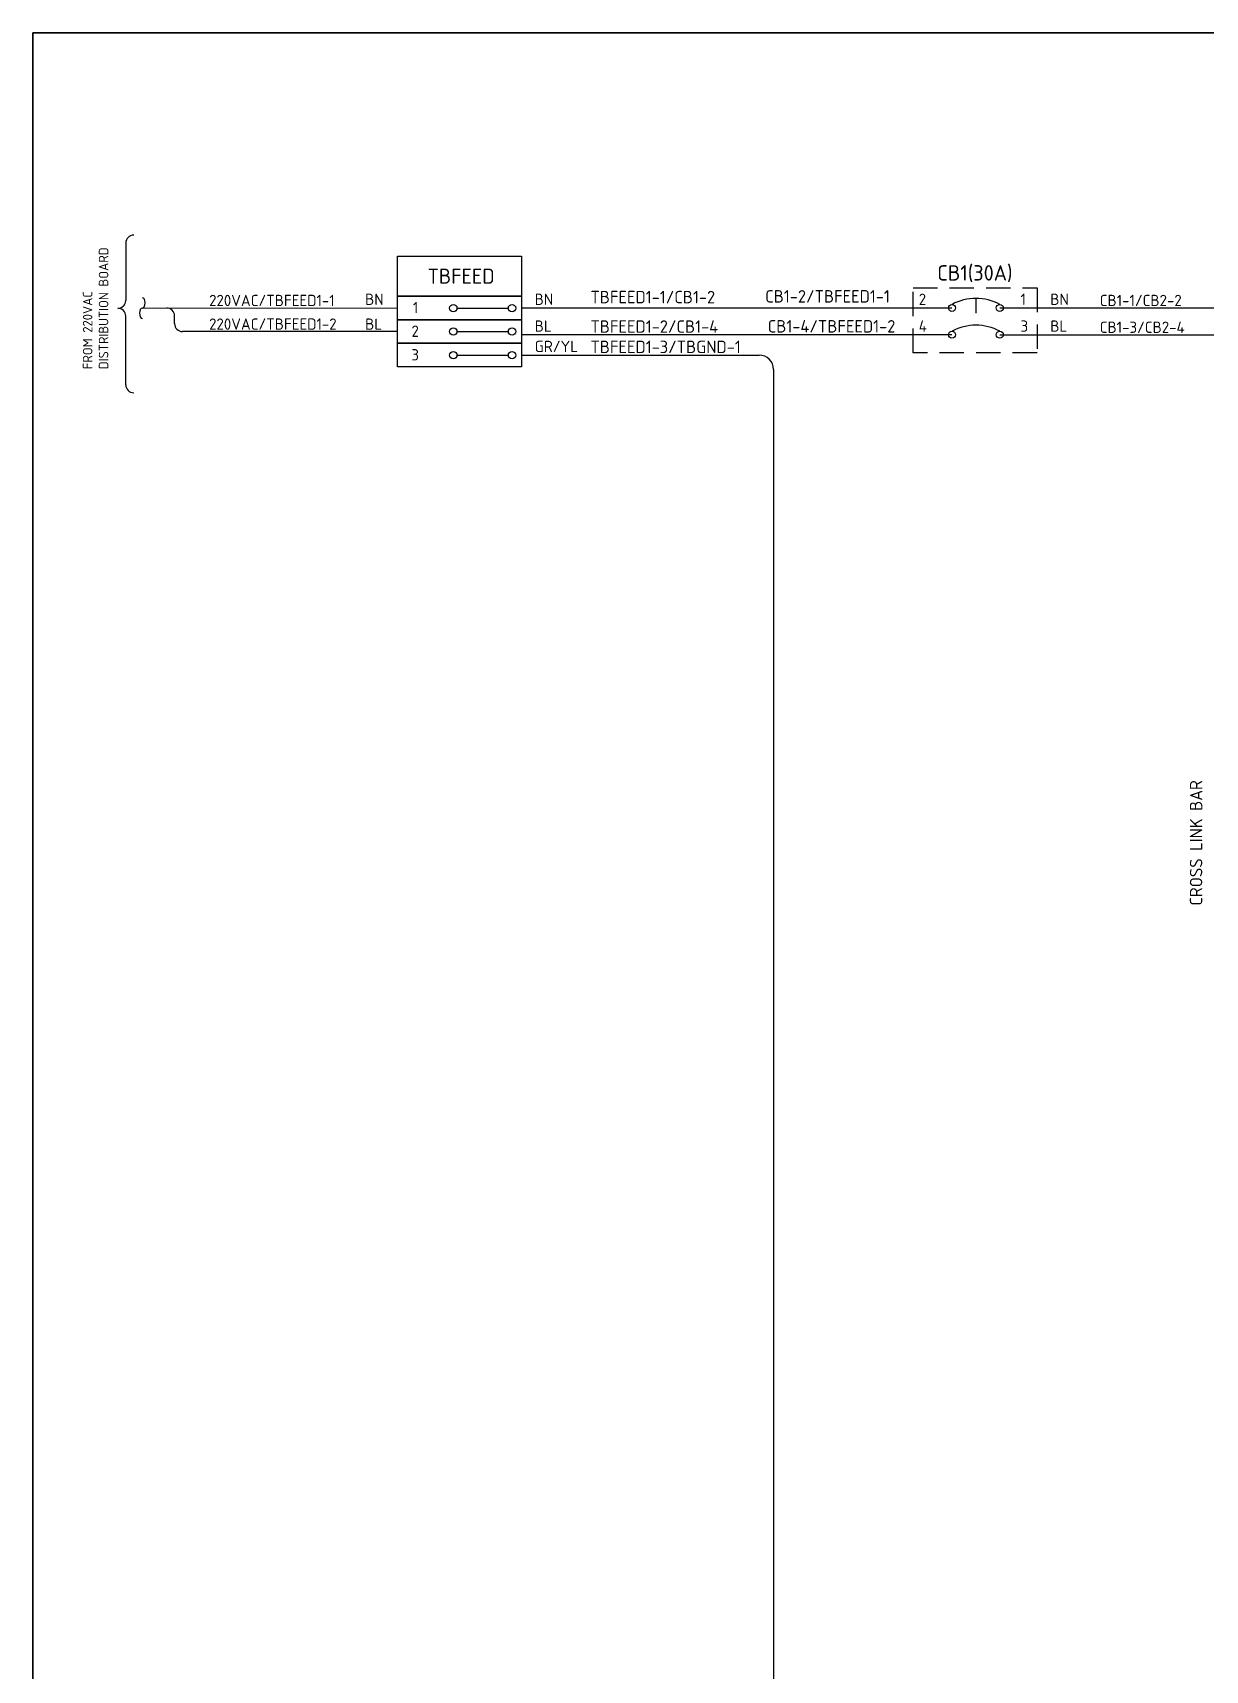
# Model space of a CAD drawing. Header units: inches. Extents: x 579627 to 667544, y 458630 to 507164.
# Drawn here: x 606003 to 606966, y 498531 to 499876 of the extents above; entities that cross this region are included whole.
import ezdxf
from ezdxf.enums import TextEntityAlignment as Align

# ---------------------------------------------------------------- set-up
doc = ezdxf.new("R2010")
doc.units = ezdxf.units.IN
doc.header["$MEASUREMENT"] = 0
doc.linetypes.add('ACAD_ISO03W100', pattern=[30, 12, -18])
doc.linetypes.add('SDASH', pattern=[0.3, 0.2, -0.1])
doc.layers.add('HELPPOINT', color=7, linetype='Continuous')
doc.layers.add('power', color=7, linetype='Continuous')
doc.styles.add('HTX11', font='O8111901')
doc.styles.add('ISO3098B', font='ISO3098B.shx')

# ---------------------------------------------------------------- blocks, each defined once
blk = doc.blocks.new('TPA')
at = {"layer": 'HELPPOINT', "color": 4, "lineweight": 35}
for p, q in [((562706.8, 501946.4), (562706.8, 505019.3)), ((562706.8, 505019.3), (567131, 505019.3)), ((562706.8, 501946.4), (562706.8, 505019.3)), ((562706.8, 505019.3), (567131, 505019.3))]:
    blk.add_line(p, q, dxfattribs=at)
at = {"style": 'HTX11'}
for tag, p in [('A', (566704.3, 502037.1)), ('B', (567038.2, 501963.3))]:
    blk.add_attdef(tag, text='', height=16.8, dxfattribs=at).set_placement(p, align=Align.MIDDLE_CENTER)

msp = doc.modelspace()

# ---------------------------------------------------------------- linework, layer by layer
for p, q in [((606079.6, 499703.6), (606079.6, 499656.5)), ((606079.6, 499587.1), (606079.6, 499643.5)), ((606797.1, 499628.3), (607092.1, 499628.3))]:
    msp.add_line(p, q)
at = {"color": 1}
msp.add_line((606797.1, 499650.3), (607092.1, 499650.3), dxfattribs=at)
at = {"color": 3}
for p, q in [((606404.4, 499611.6), (606599.5, 499611.6)), ((606611.4, 499599.7), (606611.4, 498033.7))]:
    msp.add_line(p, q, dxfattribs=at)
at = {"color": 1}
for points in [[(606302.6, 499692.8), (606404.4, 499692.8), (606404.4, 499659.9), (606302.6, 499659.9)], [(606302.6, 499659.9), (606404.4, 499659.9), (606404.4, 499640.6), (606302.6, 499640.6)]]:
    msp.add_lwpolyline(points, close=True, dxfattribs=at)
at = {"color": 0}
msp.add_lwpolyline([(606302.6, 499640.6), (606404.4, 499640.6), (606404.4, 499621.3), (606302.6, 499621.3)], close=True, dxfattribs=at)
at = {"color": 3}
msp.add_lwpolyline([(606302.6, 499621.3), (606404.4, 499621.3), (606404.4, 499601.9), (606302.6, 499601.9)], close=True, dxfattribs=at)
for centre, start, end in [((606086.1, 499703.6), 90, 180), ((606073.1, 499656.5), 270, 0), ((606073.1, 499643.5), 0, 90), ((606086.1, 499587.1), 180, 270)]:
    msp.add_arc(centre, 6.52, start, end)
msp.add_arc((606599.5, 499599.7), 11.9, 0, 90, dxfattribs=at)
at = {"layer": 'power', "color": 1, "linetype": 'Continuous'}
msp.add_line((606093.2, 499650.1), (606302.6, 499650.3), dxfattribs=at)
at = {"layer": 'power', "color": 0}
for p, q in [((606351.5, 499650.2), (606393.7, 499650.2)), ((606302.6, 499630.9), (606126.1, 499630.9)), ((606351.5, 499630.9), (606393.7, 499630.9)), ((606757.9, 499628.3), (606404.4, 499628.3))]:
    msp.add_line(p, q, dxfattribs=at)
at = {"layer": 'power', "color": 1}
msp.add_line((606404.4, 499650.3), (606757.9, 499650.3), dxfattribs=at)
at = {"layer": 'power', "linetype": 'ACAD_ISO03W100'}
msp.add_line((606777.5, 499658), (606777.5, 499636.1), dxfattribs=at)
at = {"layer": 'power', "color": 0, "linetype": 'Continuous'}
msp.add_line((606119.7, 499637.4), (606119.7, 499643.8), dxfattribs=at)
at = {"layer": 'power', "color": 3}
msp.add_line((606351.5, 499611.5), (606393.7, 499611.5), dxfattribs=at)
at = {"layer": 'power', "color": 2, "linetype": 'SDASH', "ltscale": 100}
msp.add_lwpolyline([(606827.7, 499666.7), (606827.7, 499613.5), (606725.9, 499613.5), (606725.9, 499666.7)], close=True, dxfattribs=at)
at = {"layer": 'power', "color": 0}
for centre in [(606348.5, 499650.2), (606396.7, 499650.2), (606348.5, 499630.9), (606396.7, 499630.9)]:
    msp.add_circle(centre, 3.02, dxfattribs=at)
at = {"layer": 'power'}
for centre in [(606757.9, 499650.3), (606797.1, 499650.3), (606757.9, 499628.3), (606797.1, 499628.3)]:
    msp.add_circle(centre, 2.91, dxfattribs=at)
at = {"layer": 'power', "color": 3}
for centre in [(606348.5, 499611.5), (606396.7, 499611.5)]:
    msp.add_circle(centre, 3.02, dxfattribs=at)
at = {"layer": 'power', "color": 0, "linetype": 'Continuous'}
msp.add_arc((606113.2, 499643.8), 6.45, 0, 90, dxfattribs=at)
at = {"layer": 'power'}
for centre in [(606777.5, 499616.3), (606777.5, 499594.3)]:
    msp.add_arc(centre, 41.8, 62.0586, 117.9414, dxfattribs=at)
at = {"layer": 'power', "color": 0}
msp.add_arc((606126.1, 499637.4), 6.45, 180, 270, dxfattribs=at)
at = {"layer": 'power', "color": 1, "linetype": 'Continuous'}
for centre, major_axis in [((606093.2, 499645.9), (0, -4.24)), ((606093.2, 499654.4), (0, 4.24))]:
    msp.add_ellipse(centre, major_axis=major_axis, ratio=0.550167, start_param=3.141593, end_param=6.283185, dxfattribs=at)

# ---------------------------------------------------------------- block references
at = {"xscale": 0.8796480001183227, "yscale": 0.8796480000019073, "zscale": 0.8796480000000001}
msp.add_blockref('TPA', (111019.3, 55637.1), dxfattribs=at)

# ---------------------------------------------------------------- texts
at = {"color": 3, "style": 'ISO3098B'}
for s, p in [('DISTRIBUTION BOARD', (606065.3, 499600)), ('FROM 220VAC', (606052.2, 499600))]:
    msp.add_text(s, height=7.83, rotation=90, dxfattribs=at).set_placement(p)
at = {"layer": 'power', "style": 'ISO3098B'}
for s, height, p in [('CB1(30A)', 12.68, (606776.7, 499679.1)), ('TBFEED', 12.4, (606354.9, 499676.4))]:
    msp.add_text(s, height=height, dxfattribs=at).set_placement(p, align=Align.MIDDLE_CENTER)
at = {"layer": 'power', "color": 0, "style": 'ISO3098B'}
for s, height, p in [('220VAC/TBFEED1-1', 9.298, (606148, 499651.8)), ('TBFEED1-1/CB1-2', 10.228, (606461.1, 499654.1)), ('CB1-1/CB2-2', 9.298, (606879.2, 499651.8)), ('220VAC/TBFEED1-2', 9.298, (606148, 499632.4)), ('TBFEED1-2/CB1-4', 10.228, (606461.1, 499629.9)), ('CB1-3/CB2-4', 9.298, (606879.2, 499629.8)), ('TBFEED1-3/TBGND-1', 10.228, (606461.1, 499613.2))]:
    msp.add_text(s, height=height, dxfattribs=at).set_placement(p)
for s, p in [('BN', (606276.1, 499657.4)), ('BN', (606415.3, 499657.4)), ('2', (606730.6, 499657.4)), ('1', (606814.2, 499657.4)), ('BN', (606838.6, 499657.4)), ('BL', (606276.1, 499637)), ('BL', (606415.3, 499635.4)), ('4', (606730.6, 499635.4)), ('3', (606814.2, 499635.4)), ('BL', (606838.6, 499635.4)), ('GR/YL', (606415.3, 499618.7))]:
    msp.add_text(s, height=9.3, dxfattribs=at).set_placement(p, align=Align.MIDDLE_LEFT)
for s, p in [('CB1-2/TBFEED1-1', (606706.9, 499654.7)), ('CB1-4/TBFEED1-2', (606711.4, 499630.1))]:
    msp.add_text(s, height=10.228, dxfattribs=at).set_placement(p, align=Align.RIGHT)
for s, p in [('1', (606317.6, 499650.6)), ('2', (606317.2, 499631.2)), ('3', (606317.2, 499611.8))]:
    msp.add_text(s, height=9.3, dxfattribs=at).set_placement(p, align=Align.MIDDLE_CENTER)
msp.add_text('CROSS LINK BAR', height=10.227, rotation=90, dxfattribs=at).set_placement((606958.3, 499210.8), align=Align.MIDDLE_CENTER)

doc.saveas('drawing.dxf')
